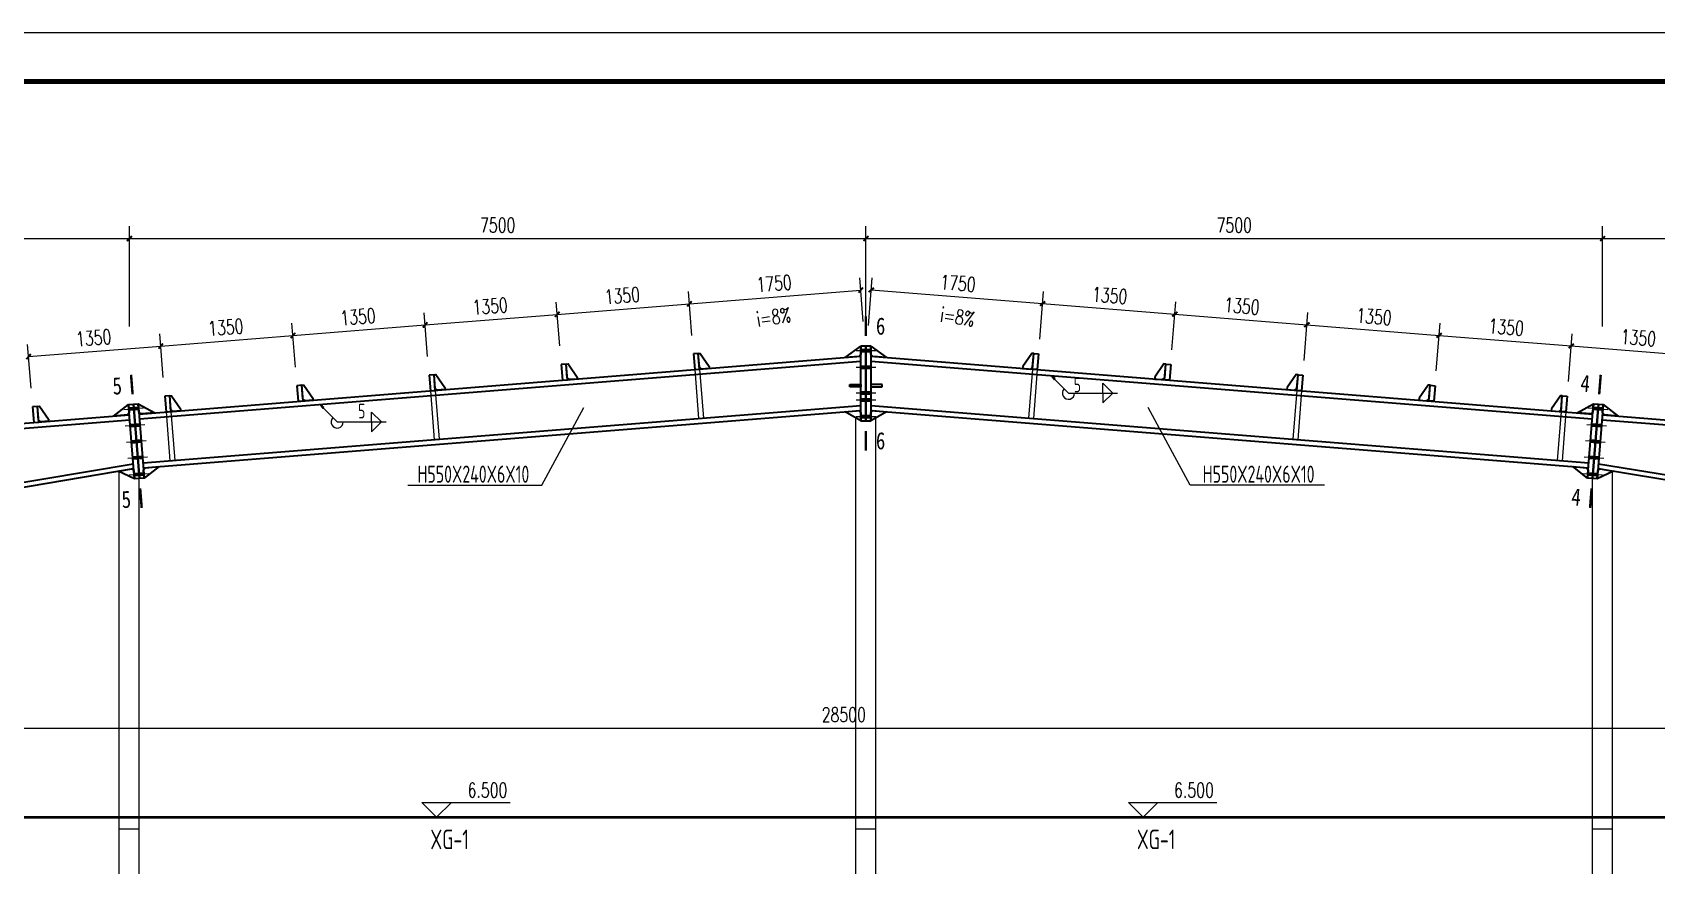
# Model space of a CAD drawing. Extents: x 14475413 to 15955882, y -732572 to -282951.
# Drawn here: x 15643812 to 15676885, y -553368 to -536394 of the extents above; entities that cross this region are included whole.
import ezdxf
from ezdxf.enums import TextEntityAlignment as Align

# ---------------------------------------------------------------- set-up
doc = ezdxf.new("R2010")
doc.units = 0
doc.header["$LTSCALE"] = 1000
doc.header["$MEASUREMENT"] = 0
doc.linetypes.add('DOTE', pattern=[2.42, 2, -0.2, 0.02, -0.2])
for name, color, linetype, lineweight in [('10', 7, 'Continuous', 35), ('114', 2, 'Continuous', 18), ('12', 2, 'Continuous', 35), ('14', 2, 'Continuous', 35), ('焊缝标注', 9, 'Continuous', 18)]:
    doc.layers.add(name, color=color, linetype=linetype, lineweight=lineweight)
for name, color, linetype in [('11', 3, 'Continuous'), ('3T_WOOD', 21, 'Continuous'), ('BALCONY', 6, 'Continuous'), ('DIM_SYMB', 3, 'Continuous'), ('FRAMING', 2, 'Continuous'), ('PUB_DIM', 3, 'Continuous'), ('PUB_TEXT', 7, 'Continuous'), ('TK', 4, 'Continuous')]:
    doc.layers.add(name, color=color, linetype=linetype)
doc.styles.add('_TCH_DIM', font='SIMPLEX', dxfattribs={"bigfont": 'GBCBIG'})
doc.styles.add('_TCH_DIM_T3', font='SIMPLEX', dxfattribs={"width": 0.705882, "bigfont": 'GBCBIG'})
doc.styles.add('FromPkpm', font='Pkpmeng', dxfattribs={"width": 0.7, "bigfont": 'hztxt'})
doc.styles.add('TSSD_Dimension', font='Tssdeng.shx', dxfattribs={"width": 0.7, "bigfont": 'hztxt.shx'})
doc.styles.add('TSSD_REIN', font='tssdeng.shx', dxfattribs={"width": 0.7, "bigfont": 'tssdchn.shx'})
doc.styles.add('图框字体', font='', dxfattribs={"width": 0.8})
doc.styles.get('图框字体').set_extended_font_data('NSimSun')
doc.dimstyles.new('_TCH_ARCH&&100', dxfattribs={"dimtxt": 297.5, "dimasz": 100, "dimexe": 250, "dimexo": 300, "dimgap": 126.25, "dimtad": 1, "dimdec": 0, "dimzin": 0, "dimdsep": 46, "dimtxsty": '_TCH_DIM_T3', "dimblk": 'ARCHTICK', "dimcen": 0.09, "dimclrt": 7, "dimazin": 2, "dimtfac": 1, "dimtdec": 0, "dimtix": 1, "dimtmove": 2, "dimatfit": 3, "dimfxl": 0, "dimtolj": 1, "dimtzin": 0, "dimarcsym": 0})

# ---------------------------------------------------------------- blocks, each defined once
blk = doc.blocks.new('GeYuanFrame_70858531', base_point=(20.09, 4.53))
at = {"layer": 'TK'}
blk.add_lwpolyline([(20.09, 4.53), (20.09, 598.53), (1491.09, 598.53), (1491.09, 4.53)], close=True, dxfattribs=at)
at = {"layer": 'TK', "const_width": 1}
blk.add_lwpolyline([(45.09, 588.53), (1481.09, 588.53), (1481.09, 14.53), (45.09, 14.53)], close=True, dxfattribs=at)
blk = doc.blocks.new('_ArchTick')
at = {"color": 0, "linetype": 'ByBlock', "const_width": 0.4}
blk.add_lwpolyline([(-0.5, -0.5), (0.5, 0.5)], dxfattribs=at)
blk = doc.blocks.new('*D849')
at = {"layer": 'Defpoints', "color": 0}
for p in [(15688834, -550569), (15631834, -551384), (15688834, -551384)]:
    blk.add_point(p, dxfattribs=at)
at = {"layer": 'PUB_DIM', "color": 0, "lineweight": -2}
for p, q in [((15631834, -551084), (15631834, -550319)), ((15688834, -551084), (15688834, -550319)), ((15631834, -550569), (15688834, -550569))]:
    blk.add_line(p, q, dxfattribs=at)
at = {"layer": 'PUB_DIM', "color": 0, "lineweight": -2, "xscale": 100, "yscale": 100, "zscale": 100, "rotation": 180}
blk.add_blockref('_ArchTick', (15631834, -550569), dxfattribs=at)
at = {"layer": 'PUB_DIM', "color": 0, "lineweight": -2, "xscale": 100, "yscale": 100, "zscale": 100}
blk.add_blockref('_ArchTick', (15688834, -550569), dxfattribs=at)
at = {"layer": 'PUB_DIM', "color": 7, "insert": (15660334, -550294), "char_height": 297.5, "attachment_point": 5, "style": '_TCH_DIM_T3'}
blk.add_mtext('\\A1;28500', dxfattribs=at)
blk = doc.blocks.new('*D886')
at = {"layer": 'Defpoints', "color": 0}
for p in [(15677840, -542996), (15675066, -543805), (15677758, -544020)]:
    blk.add_point(p, dxfattribs=at)
at = {"layer": 'PUB_DIM', "color": 0, "lineweight": -2}
for p, q in [((15675090, -543506), (15675168, -542532)), ((15675148, -542781), (15677840, -542996)), ((15677781, -543721), (15677859, -542747))]:
    blk.add_line(p, q, dxfattribs=at)
at = {"layer": 'PUB_DIM', "color": 0, "lineweight": -2, "xscale": 100, "yscale": 100, "zscale": 100}
for p, rotation in [((15675148, -542781), 175.4222379499624), ((15677840, -542996), 355.4222379499623)]:
    blk.add_blockref('_ArchTick', p, dxfattribs=dict(at, rotation=rotation))
at = {"layer": 'PUB_DIM', "color": 7, "insert": (15676516, -542615), "char_height": 297.5, "attachment_point": 5, "rotation": 355.4222, "style": '_TCH_DIM_T3'}
blk.add_mtext('\\A1;1350', dxfattribs=at)
blk = doc.blocks.new('*D887')
at = {"layer": 'Defpoints', "color": 0}
for p in [(15675148, -542781), (15672375, -543589), (15675066, -543805)]:
    blk.add_point(p, dxfattribs=at)
at = {"layer": 'PUB_DIM', "color": 0, "lineweight": -2}
for p, q in [((15672399, -543290), (15672477, -542316)), ((15672457, -542565), (15675148, -542781)), ((15675090, -543506), (15675168, -542532))]:
    blk.add_line(p, q, dxfattribs=at)
at = {"layer": 'PUB_DIM', "color": 0, "lineweight": -2, "xscale": 100, "yscale": 100, "zscale": 100}
for p, rotation in [((15672457, -542565), 175.4222379499621), ((15675148, -542781), 355.4222379499621)]:
    blk.add_blockref('_ArchTick', p, dxfattribs=dict(at, rotation=rotation))
at = {"layer": 'PUB_DIM', "color": 7, "insert": (15673824, -542399), "char_height": 297.5, "attachment_point": 5, "rotation": 355.4222, "style": '_TCH_DIM_T3'}
blk.add_mtext('\\A1;1350', dxfattribs=at)
blk = doc.blocks.new('*D888')
at = {"layer": 'Defpoints', "color": 0}
for p in [(15672457, -542565), (15669683, -543374), (15672375, -543589)]:
    blk.add_point(p, dxfattribs=at)
at = {"layer": 'PUB_DIM', "color": 0, "lineweight": -2}
for p, q in [((15669707, -543075), (15669785, -542101)), ((15669765, -542350), (15672457, -542565)), ((15672399, -543290), (15672477, -542316))]:
    blk.add_line(p, q, dxfattribs=at)
at = {"layer": 'PUB_DIM', "color": 0, "lineweight": -2, "xscale": 100, "yscale": 100, "zscale": 100}
for p, rotation in [((15669765, -542350), 175.4222379499596), ((15672457, -542565), 355.4222379499596)]:
    blk.add_blockref('_ArchTick', p, dxfattribs=dict(at, rotation=rotation))
at = {"layer": 'PUB_DIM', "color": 7, "insert": (15671133, -542184), "char_height": 297.5, "attachment_point": 5, "rotation": 355.4222, "style": '_TCH_DIM_T3'}
blk.add_mtext('\\A1;1350', dxfattribs=at)
blk = doc.blocks.new('*D889')
at = {"layer": 'Defpoints', "color": 0}
for p in [(15669765, -542350), (15666992, -543158), (15669683, -543374)]:
    blk.add_point(p, dxfattribs=at)
at = {"layer": 'PUB_DIM', "color": 0, "lineweight": -2}
for p, q in [((15667016, -542859), (15667094, -541885)), ((15667074, -542134), (15669765, -542350)), ((15669707, -543075), (15669785, -542101))]:
    blk.add_line(p, q, dxfattribs=at)
at = {"layer": 'PUB_DIM', "color": 0, "lineweight": -2, "xscale": 100, "yscale": 100, "zscale": 100}
for p, rotation in [((15667074, -542134), 175.4222379499622), ((15669765, -542350), 355.4222379499622)]:
    blk.add_blockref('_ArchTick', p, dxfattribs=dict(at, rotation=rotation))
at = {"layer": 'PUB_DIM', "color": 7, "insert": (15668442, -541968), "char_height": 297.5, "attachment_point": 5, "rotation": 355.4222, "style": '_TCH_DIM_T3'}
blk.add_mtext('\\A1;1350', dxfattribs=at)
blk = doc.blocks.new('*D890')
at = {"layer": 'Defpoints', "color": 0}
for p in [(15667074, -542134), (15664301, -542943), (15666992, -543158)]:
    blk.add_point(p, dxfattribs=at)
at = {"layer": 'PUB_DIM', "color": 0, "lineweight": -2}
for p, q in [((15664325, -542644), (15664403, -541670)), ((15664383, -541919), (15667074, -542134)), ((15667016, -542859), (15667094, -541885))]:
    blk.add_line(p, q, dxfattribs=at)
at = {"layer": 'PUB_DIM', "color": 0, "lineweight": -2, "xscale": 100, "yscale": 100, "zscale": 100}
for p, rotation in [((15664383, -541919), 175.4222379499596), ((15667074, -542134), 355.4222379499596)]:
    blk.add_blockref('_ArchTick', p, dxfattribs=dict(at, rotation=rotation))
at = {"layer": 'PUB_DIM', "color": 7, "insert": (15665750, -541753), "char_height": 297.5, "attachment_point": 5, "rotation": 355.4222, "style": '_TCH_DIM_T3'}
blk.add_mtext('\\A1;1350', dxfattribs=at)
blk = doc.blocks.new('*D891')
at = {"layer": 'Defpoints', "color": 0}
for p in [(15664383, -541919), (15660812, -542664), (15664301, -542943)]:
    blk.add_point(p, dxfattribs=at)
at = {"layer": 'PUB_DIM', "color": 0, "lineweight": -2}
for p, q in [((15660836, -542364), (15660914, -541390)), ((15660894, -541640), (15664383, -541919)), ((15664325, -542644), (15664403, -541670))]:
    blk.add_line(p, q, dxfattribs=at)
at = {"layer": 'PUB_DIM', "color": 0, "lineweight": -2, "xscale": 100, "yscale": 100, "zscale": 100}
for p, rotation in [((15660894, -541640), 175.4222379499618), ((15664383, -541919), 355.4222379499618)]:
    blk.add_blockref('_ArchTick', p, dxfattribs=dict(at, rotation=rotation))
at = {"layer": 'PUB_DIM', "color": 7, "insert": (15662660, -541505), "char_height": 297.5, "attachment_point": 5, "rotation": 355.4222, "style": '_TCH_DIM_T3'}
blk.add_mtext('\\A1;1750', dxfattribs=at)
blk = doc.blocks.new('*D892')
at = {"layer": 'Defpoints', "color": 0}
for p in [(15660679, -541643), (15660754, -542586), (15657265, -542865)]:
    blk.add_point(p, dxfattribs=at)
at = {"layer": 'PUB_DIM', "color": 0, "lineweight": -2}
for p, q in [((15660730, -542286), (15660659, -541394)), ((15657241, -542566), (15657170, -541673)), ((15657190, -541923), (15660679, -541643))]:
    blk.add_line(p, q, dxfattribs=at)
at = {"layer": 'PUB_DIM', "color": 0, "lineweight": -2, "xscale": 100, "yscale": 100, "zscale": 100}
for p, rotation in [((15660679, -541643), 4.57393117541341), ((15657190, -541923), 184.5739311754134)]:
    blk.add_blockref('_ArchTick', p, dxfattribs=dict(at, rotation=rotation))
at = {"layer": 'PUB_DIM', "color": 7, "insert": (15658913, -541509), "char_height": 297.5, "attachment_point": 5, "rotation": 4.5739, "style": '_TCH_DIM_T3'}
blk.add_mtext('\\A1;1750', dxfattribs=at)
blk = doc.blocks.new('*D893')
at = {"layer": 'Defpoints', "color": 0}
for p in [(15657190, -541923), (15657265, -542865), (15654574, -543080)]:
    blk.add_point(p, dxfattribs=at)
at = {"layer": 'PUB_DIM', "color": 0, "lineweight": -2}
for p, q in [((15657241, -542566), (15657170, -541673)), ((15654550, -542781), (15654479, -541889)), ((15654499, -542138), (15657190, -541923))]:
    blk.add_line(p, q, dxfattribs=at)
at = {"layer": 'PUB_DIM', "color": 0, "lineweight": -2, "xscale": 100, "yscale": 100, "zscale": 100}
for p, rotation in [((15654499, -542138), 184.5739311754139), ((15657190, -541923), 4.57393117541388)]:
    blk.add_blockref('_ArchTick', p, dxfattribs=dict(at, rotation=rotation))
at = {"layer": 'PUB_DIM', "color": 7, "insert": (15655822, -541756), "char_height": 297.5, "attachment_point": 5, "rotation": 4.5739, "style": '_TCH_DIM_T3'}
blk.add_mtext('\\A1;1350', dxfattribs=at)
blk = doc.blocks.new('*D894')
at = {"layer": 'Defpoints', "color": 0}
for p in [(15654499, -542138), (15651883, -543295), (15654574, -543080)]:
    blk.add_point(p, dxfattribs=at)
at = {"layer": 'PUB_DIM', "color": 0, "lineweight": -2}
for p, q in [((15654550, -542781), (15654479, -541889)), ((15651859, -542996), (15651787, -542104)), ((15651807, -542353), (15654499, -542138))]:
    blk.add_line(p, q, dxfattribs=at)
at = {"layer": 'PUB_DIM', "color": 0, "lineweight": -2, "xscale": 100, "yscale": 100, "zscale": 100}
for p, rotation in [((15654499, -542138), 4.573931175412659), ((15651807, -542353), 184.5739311754126)]:
    blk.add_blockref('_ArchTick', p, dxfattribs=dict(at, rotation=rotation))
at = {"layer": 'PUB_DIM', "color": 7, "insert": (15653131, -541971), "char_height": 297.5, "attachment_point": 5, "rotation": 4.5739, "style": '_TCH_DIM_T3'}
blk.add_mtext('\\A1;1350', dxfattribs=at)
blk = doc.blocks.new('*D895')
at = {"layer": 'Defpoints', "color": 0}
for p in [(15651807, -542353), (15651883, -543295), (15649191, -543511)]:
    blk.add_point(p, dxfattribs=at)
at = {"layer": 'PUB_DIM', "color": 0, "lineweight": -2}
for p, q in [((15649167, -543212), (15649096, -542319)), ((15649116, -542568), (15651807, -542353)), ((15651859, -542996), (15651787, -542104))]:
    blk.add_line(p, q, dxfattribs=at)
at = {"layer": 'PUB_DIM', "color": 0, "lineweight": -2, "xscale": 100, "yscale": 100, "zscale": 100}
for p, rotation in [((15651807, -542353), 4.573931175413066), ((15649116, -542568), 184.573931175413)]:
    blk.add_blockref('_ArchTick', p, dxfattribs=dict(at, rotation=rotation))
at = {"layer": 'PUB_DIM', "color": 7, "insert": (15650440, -542187), "char_height": 297.5, "attachment_point": 5, "rotation": 4.5739, "style": '_TCH_DIM_T3'}
blk.add_mtext('\\A1;1350', dxfattribs=at)
blk = doc.blocks.new('*D896')
at = {"layer": 'Defpoints', "color": 0}
for p in [(15649116, -542568), (15649191, -543511), (15646500, -543726)]:
    blk.add_point(p, dxfattribs=at)
at = {"layer": 'PUB_DIM', "color": 0, "lineweight": -2}
for p, q in [((15649167, -543212), (15649096, -542319)), ((15646476, -543427), (15646405, -542535)), ((15646424, -542784), (15649116, -542568))]:
    blk.add_line(p, q, dxfattribs=at)
at = {"layer": 'PUB_DIM', "color": 0, "lineweight": -2, "xscale": 100, "yscale": 100, "zscale": 100}
for p, rotation in [((15646424, -542784), 184.5739311754134), ((15649116, -542568), 4.573931175413422)]:
    blk.add_blockref('_ArchTick', p, dxfattribs=dict(at, rotation=rotation))
at = {"layer": 'PUB_DIM', "color": 7, "insert": (15647748, -542402), "char_height": 297.5, "attachment_point": 5, "rotation": 4.5739, "style": '_TCH_DIM_T3'}
blk.add_mtext('\\A1;1350', dxfattribs=at)
blk = doc.blocks.new('*D897')
at = {"layer": 'Defpoints', "color": 0}
for p in [(15646424, -542784), (15643808, -543941), (15646500, -543726)]:
    blk.add_point(p, dxfattribs=at)
at = {"layer": 'PUB_DIM', "color": 0, "lineweight": -2}
for p, q in [((15646476, -543427), (15646405, -542535)), ((15643784, -543642), (15643713, -542750)), ((15643733, -542999), (15646424, -542784))]:
    blk.add_line(p, q, dxfattribs=at)
at = {"layer": 'PUB_DIM', "color": 0, "lineweight": -2, "xscale": 100, "yscale": 100, "zscale": 100}
for p, rotation in [((15646424, -542784), 4.57393117541514), ((15643733, -542999), 184.5739311754152)]:
    blk.add_blockref('_ArchTick', p, dxfattribs=dict(at, rotation=rotation))
at = {"layer": 'PUB_DIM', "color": 7, "insert": (15645057, -542617), "char_height": 297.5, "attachment_point": 5, "rotation": 4.5739, "style": '_TCH_DIM_T3'}
blk.add_mtext('\\A1;1350', dxfattribs=at)
blk = doc.blocks.new('*D904')
at = {"layer": 'Defpoints', "color": 0}
for p in [(15690786, -540593), (15675786, -542684), (15690786, -542684)]:
    blk.add_point(p, dxfattribs=at)
at = {"layer": 'PUB_DIM', "color": 0, "lineweight": -2}
for p, q in [((15675786, -542384), (15675786, -540343)), ((15690786, -542384), (15690786, -540343)), ((15675786, -540593), (15690786, -540593))]:
    blk.add_line(p, q, dxfattribs=at)
at = {"layer": 'PUB_DIM', "color": 0, "lineweight": -2, "xscale": 100, "yscale": 100, "zscale": 100, "rotation": 180}
blk.add_blockref('_ArchTick', (15675786, -540593), dxfattribs=at)
at = {"layer": 'PUB_DIM', "color": 0, "lineweight": -2, "xscale": 100, "yscale": 100, "zscale": 100}
blk.add_blockref('_ArchTick', (15690786, -540593), dxfattribs=at)
at = {"layer": 'PUB_DIM', "color": 7, "insert": (15683286, -540318), "char_height": 297.5, "attachment_point": 5, "style": '_TCH_DIM_T3'}
blk.add_mtext('\\A1;7500', dxfattribs=at)
blk = doc.blocks.new('*D905')
at = {"layer": 'Defpoints', "color": 0}
for p in [(15675786, -540593), (15660786, -542684), (15675786, -542684)]:
    blk.add_point(p, dxfattribs=at)
at = {"layer": 'PUB_DIM', "color": 0, "lineweight": -2}
for p, q in [((15660786, -542384), (15660786, -540343)), ((15675786, -542384), (15675786, -540343)), ((15660786, -540593), (15675786, -540593))]:
    blk.add_line(p, q, dxfattribs=at)
at = {"layer": 'PUB_DIM', "color": 0, "lineweight": -2, "xscale": 100, "yscale": 100, "zscale": 100, "rotation": 180}
blk.add_blockref('_ArchTick', (15660786, -540593), dxfattribs=at)
at = {"layer": 'PUB_DIM', "color": 0, "lineweight": -2, "xscale": 100, "yscale": 100, "zscale": 100}
blk.add_blockref('_ArchTick', (15675786, -540593), dxfattribs=at)
at = {"layer": 'PUB_DIM', "color": 7, "insert": (15668286, -540318), "char_height": 297.5, "attachment_point": 5, "style": '_TCH_DIM_T3'}
blk.add_mtext('\\A1;7500', dxfattribs=at)
blk = doc.blocks.new('*D906')
at = {"layer": 'Defpoints', "color": 0}
for p in [(15660786, -540593), (15645786, -542684), (15660786, -542684)]:
    blk.add_point(p, dxfattribs=at)
at = {"layer": 'PUB_DIM', "color": 0, "lineweight": -2}
for p, q in [((15645786, -542384), (15645786, -540343)), ((15660786, -542384), (15660786, -540343)), ((15645786, -540593), (15660786, -540593))]:
    blk.add_line(p, q, dxfattribs=at)
at = {"layer": 'PUB_DIM', "color": 0, "lineweight": -2, "xscale": 100, "yscale": 100, "zscale": 100, "rotation": 180}
blk.add_blockref('_ArchTick', (15645786, -540593), dxfattribs=at)
at = {"layer": 'PUB_DIM', "color": 0, "lineweight": -2, "xscale": 100, "yscale": 100, "zscale": 100}
blk.add_blockref('_ArchTick', (15660786, -540593), dxfattribs=at)
at = {"layer": 'PUB_DIM', "color": 7, "insert": (15653286, -540318), "char_height": 297.5, "attachment_point": 5, "style": '_TCH_DIM_T3'}
blk.add_mtext('\\A1;7500', dxfattribs=at)
blk = doc.blocks.new('*D907')
at = {"layer": 'Defpoints', "color": 0}
for p in [(15645786, -540593), (15630786, -542684), (15645786, -542684)]:
    blk.add_point(p, dxfattribs=at)
at = {"layer": 'PUB_DIM', "color": 0, "lineweight": -2}
for p, q in [((15630786, -542384), (15630786, -540343)), ((15645786, -542384), (15645786, -540343)), ((15630786, -540593), (15645786, -540593))]:
    blk.add_line(p, q, dxfattribs=at)
at = {"layer": 'PUB_DIM', "color": 0, "lineweight": -2, "xscale": 100, "yscale": 100, "zscale": 100, "rotation": 180}
blk.add_blockref('_ArchTick', (15630786, -540593), dxfattribs=at)
at = {"layer": 'PUB_DIM', "color": 0, "lineweight": -2, "xscale": 100, "yscale": 100, "zscale": 100}
blk.add_blockref('_ArchTick', (15645786, -540593), dxfattribs=at)
at = {"layer": 'PUB_DIM', "color": 7, "insert": (15638286, -540318), "char_height": 297.5, "attachment_point": 5, "style": '_TCH_DIM_T3'}
blk.add_mtext('\\A1;7500', dxfattribs=at)

msp = doc.modelspace()

# ---------------------------------------------------------------- hatches: boundary and pattern name
at = {"layer": '焊缝标注'}
for points in [[(15664557, -543386.6), (15664616.8, -543468.1), (15664638.1, -543447)], [(15649664.3, -543974.3), (15649724.2, -544055.8), (15649745.4, -544034.7)]]:
    msp.add_hatch(color=256, dxfattribs=at).paths.add_polyline_path(points)

# ---------------------------------------------------------------- linework, layer by layer
at = {"color": 3, "lineweight": 35, "ltscale": 100}
for p, q in [((15645983.2, -544168.5), (15660683.8, -542992.5)), ((15660883.8, -542992.5), (15675584.4, -544168.5)), ((15645991.1, -544268.2), (15660683.8, -543092.8)), ((15660883.8, -543092.8), (15675576.4, -544268.2)), ((15646062.9, -545165.3), (15660683.8, -543995.6)), ((15660883.8, -543995.7), (15675504.7, -545165.3)), ((15630783.8, -545384.5), (15645783.8, -544184.5)), ((15630783.8, -545484.8), (15645791.8, -544284.1)), ((15646070.9, -545265), (15660683.8, -544096)), ((15660883.8, -544096), (15675496.7, -545265)), ((15675775.8, -544284.1), (15689283.8, -545364.8)), ((15675783.8, -544184.5), (15689283.8, -545264.5)), ((15631523.8, -547583.5), (15645863.5, -545180.9)), ((15631523.8, -547684.9), (15645871.5, -545281)), ((15675696.1, -545281), (15689283.8, -547519.5)), ((15675704.1, -545180.9), (15689283.8, -547418.2))]:
    msp.add_line(p, q, dxfattribs=at)
at = {"layer": '10', "lineweight": 35, "ltscale": 100, "const_width": 50}
for points in [[(15660783.8, -542176), (15660783.8, -542576)], [(15645818.9, -543369.1), (15645850.8, -543767.8)], [(15675748.7, -543369.1), (15675716.8, -543767.8)], [(15660783.8, -544912.4), (15660783.8, -544512.4)], [(15646035.8, -546080.4), (15646003.9, -545681.7)], [(15675531.8, -546080.4), (15675563.7, -545681.7)]]:
    msp.add_lwpolyline(points, dxfattribs=at)
at = {"layer": '11'}
for p, q in [((15660580.1, -565284.5), (15660580.1, -544246)), ((15660980.1, -544250.3), (15660980.1, -565284.5)), ((15645580.1, -565284.5), (15645580.1, -545329.8)), ((15675980.1, -545348), (15675980.1, -565284.5)), ((15645980.1, -545482.9), (15645980.1, -565284.5)), ((15675580.1, -565284.5), (15675580.1, -545482.3))]:
    msp.add_line(p, q, dxfattribs=at)
at = {"layer": '114', "lineweight": 18, "ltscale": 100}
for p, q in [((15660583.8, -542872.5), (15660983.8, -542872.5)), ((15660583.8, -543212.8), (15660983.8, -543212.8)), ((15645674.5, -544072.8), (15646073.3, -544040.9)), ((15660583.8, -543735.6), (15660983.8, -543735.6)), ((15660583.8, -543875.6), (15660983.8, -543875.6)), ((15675494.3, -544040.9), (15675893, -544072.8)), ((15645701.7, -544411.7), (15646100.4, -544379.8)), ((15660583.8, -544216), (15660983.8, -544216)), ((15675467.2, -544379.8), (15675865.9, -544411.7)), ((15645728, -544740.7), (15646126.7, -544708.8)), ((15675440.9, -544708.8), (15675839.6, -544740.7)), ((15645754.3, -545069.3), (15646153, -545037.4)), ((15675414.6, -545037.7), (15675813.3, -545069.6)), ((15645781.4, -545408.5), (15646180.1, -545376.6)), ((15675387.4, -545376.7), (15675786.2, -545408.5))]:
    msp.add_line(p, q, dxfattribs=at)
at = {"layer": '114', "color": 1, "lineweight": 70, "ltscale": 100}
for p, q in [((15660683.8, -542872.5), (15660883.8, -542872.5)), ((15660683.8, -543212.8), (15660883.8, -543212.8)), ((15645774.2, -544064.8), (15645973.6, -544048.9)), ((15660683.8, -543735.6), (15660883.8, -543735.6)), ((15660683.8, -543875.6), (15660883.8, -543875.6)), ((15675594, -544048.9), (15675793.4, -544064.8)), ((15660683.8, -544216), (15660883.8, -544216)), ((15645801.3, -544403.7), (15646000.7, -544387.8)), ((15675566.9, -544387.8), (15675766.2, -544403.7)), ((15645827.7, -544732.7), (15646027, -544716.8)), ((15675540.6, -544716.7), (15675739.9, -544732.7)), ((15645853.9, -545061.3), (15646053.3, -545045.3)), ((15675514.3, -545045.7), (15675713.6, -545061.6)), ((15645881.1, -545400.6), (15646080.5, -545384.6)), ((15675487.1, -545384.6), (15675686.5, -545400.6))]:
    msp.add_line(p, q, dxfattribs=at)
at = {"layer": '12', "lineweight": 35, "ltscale": 100}
for p, q in [((15657371.5, -542936.4), (15657271.8, -542944.4)), ((15657271.8, -542944.4), (15657297.3, -543263.4)), ((15657397, -543255.4), (15657371.5, -542936.4)), ((15664175.3, -543255.4), (15664200.9, -542936.4)), ((15664200.9, -542936.4), (15664300.5, -542944.4)), ((15664300.5, -542944.4), (15664275, -543263.4)), ((15651988.7, -543367), (15651889, -543375)), ((15651889, -543375), (15651914.5, -543694)), ((15652014.2, -543686), (15651988.7, -543367)), ((15654680.1, -543151.7), (15654580.4, -543159.7)), ((15654580.4, -543159.7), (15654605.9, -543478.7)), ((15654705.6, -543470.7), (15654680.1, -543151.7)), ((15657297.3, -543263.4), (15657397, -543255.4)), ((15664275, -543263.4), (15664175.3, -543255.4)), ((15666866.7, -543470.7), (15666892.3, -543151.7)), ((15666892.3, -543151.7), (15666991.9, -543159.7)), ((15666991.9, -543159.7), (15666966.4, -543478.7)), ((15669558.1, -543686), (15669583.7, -543367)), ((15669583.7, -543367), (15669683.3, -543375)), ((15669683.3, -543375), (15669657.8, -543694)), ((15649297.3, -543582.4), (15649197.6, -543590.3)), ((15649197.6, -543590.3), (15649223.1, -543909.3)), ((15649322.8, -543901.3), (15649297.3, -543582.4)), ((15651914.5, -543694), (15652014.2, -543686)), ((15654605.9, -543478.7), (15654705.6, -543470.7)), ((15666966.4, -543478.7), (15666866.7, -543470.7)), ((15669657.8, -543694), (15669558.1, -543686)), ((15672249.5, -543901.3), (15672275.1, -543582.4)), ((15672275.1, -543582.4), (15672374.7, -543590.3)), ((15672374.7, -543590.3), (15672349.2, -543909.3)), ((15643914.5, -544013), (15643814.8, -544020.9)), ((15643814.8, -544020.9), (15643840.3, -544339.9)), ((15643940, -544332), (15643914.5, -544013)), ((15646605.9, -543797.7), (15646506.2, -543805.6)), ((15646506.2, -543805.6), (15646531.7, -544124.6)), ((15646631.4, -544116.6), (15646605.9, -543797.7)), ((15649223.1, -543909.3), (15649322.8, -543901.3)), ((15672349.2, -543909.3), (15672249.5, -543901.3)), ((15674941, -544116.6), (15674966.5, -543797.7)), ((15674966.5, -543797.7), (15675066.2, -543805.6)), ((15675066.2, -543805.6), (15675040.6, -544124.6)), ((15643840.3, -544339.9), (15643940, -544332)), ((15646531.7, -544124.6), (15646631.4, -544116.6)), ((15675040.6, -544124.6), (15674941, -544116.6))]:
    msp.add_line(p, q, dxfattribs=at)
for points in [[(15657593.2, -543199.6), (15657596.4, -543239.5), (15657436.9, -543252.2), (15657393.8, -543215.5), (15657371.5, -542936.4), (15657411.4, -542933.2)], [(15663979.2, -543199.6), (15663976, -543239.5), (15664135.5, -543252.2), (15664178.5, -543215.5), (15664200.9, -542936.4), (15664161, -542933.2)], [(15652210.4, -543630.2), (15652213.6, -543670.1), (15652054.1, -543682.8), (15652011, -543646.1), (15651988.7, -543367), (15652028.6, -543363.9)], [(15654901.8, -543414.9), (15654905, -543454.8), (15654745.5, -543467.5), (15654702.4, -543430.8), (15654680.1, -543151.7), (15654720, -543148.5)], [(15666670.6, -543414.9), (15666667.4, -543454.8), (15666826.9, -543467.5), (15666869.9, -543430.8), (15666892.3, -543151.7), (15666852.4, -543148.5)], [(15669362, -543630.2), (15669358.8, -543670.1), (15669518.3, -543682.8), (15669561.3, -543646.1), (15669583.7, -543367), (15669543.8, -543363.8)], [(15649519, -543845.5), (15649522.2, -543885.4), (15649362.7, -543898.1), (15649319.6, -543861.5), (15649297.3, -543582.4), (15649337.1, -543579.2)], [(15672053.4, -543845.5), (15672050.2, -543885.4), (15672209.7, -543898.1), (15672252.7, -543861.5), (15672275.1, -543582.4), (15672235.2, -543579.2)], [(15644136.2, -544276.1), (15644139.3, -544316), (15643979.9, -544328.8), (15643936.8, -544292.1), (15643914.5, -544013), (15643954.3, -544009.8)], [(15646827.6, -544060.8), (15646830.8, -544100.7), (15646671.3, -544113.5), (15646628.2, -544076.8), (15646605.9, -543797.7), (15646645.7, -543794.5)], [(15674744.8, -544060.8), (15674741.6, -544100.7), (15674901.1, -544113.5), (15674944.2, -544076.8), (15674966.5, -543797.7), (15674926.6, -543794.5)]]:
    msp.add_lwpolyline(points, close=True, dxfattribs=at)
at = {"layer": '14', "lineweight": 35, "ltscale": 100}
for p, q in [((15660364.8, -543018), (15660683.8, -542782.5)), ((15660643.9, -542995.6), (15660364.8, -543018)), ((15660683.8, -542952.5), (15660643.9, -542995.6)), ((15660683.8, -544312.4), (15660683.8, -542776)), ((15660683.8, -542776), (15660783.8, -542776)), ((15660683.8, -542782.5), (15660683.8, -542952.5)), ((15660783.8, -544312.4), (15660783.8, -542776)), ((15660783.8, -542776), (15660883.8, -542776)), ((15660783.8, -542776), (15660783.8, -544312.4)), ((15660883.8, -542776), (15660883.8, -544312.4)), ((15660883.8, -542952.5), (15660883.8, -542782.5)), ((15660883.8, -542782.5), (15661202.8, -543018)), ((15660923.7, -542995.6), (15660883.8, -542952.5)), ((15661202.8, -543018), (15660923.7, -542995.6)), ((15660453.8, -543615.6), (15660453.8, -543565.6)), ((15660453.8, -543565.6), (15660683.8, -543565.6)), ((15660683.8, -543615.6), (15660453.8, -543615.6)), ((15660683.8, -543565.6), (15660683.8, -543615.6)), ((15661113.8, -543565.6), (15660883.8, -543565.6)), ((15660883.8, -543565.6), (15660883.8, -543615.6)), ((15660883.8, -543615.6), (15661113.8, -543615.6)), ((15661113.8, -543615.6), (15661113.8, -543565.6)), ((15645464.8, -544210), (15645767, -543975.1)), ((15645767, -543975.1), (15645866.7, -543967.2)), ((15645888.3, -545490.3), (15645767, -543975.1)), ((15645767, -543975.1), (15645780.6, -544144.6)), ((15645866.7, -543967.2), (15645966.4, -543959.2)), ((15645866.7, -543967.2), (15645988, -545482.3)), ((15645988, -545482.3), (15645866.7, -543967.2)), ((15645966.4, -543959.2), (15646087.6, -545474.3)), ((15645980, -544128.6), (15645966.4, -543959.2)), ((15645966.4, -543959.2), (15646302.1, -544143)), ((15675265.4, -544143), (15675601.2, -543959.2)), ((15675480, -545474.3), (15675601.2, -543959.2)), ((15675700.8, -543967.2), (15675579.7, -545482.3)), ((15675579.7, -545482.3), (15675700.8, -543967.2)), ((15675601.2, -543959.2), (15675587.6, -544128.6)), ((15675601.2, -543959.2), (15675700.8, -543967.2)), ((15675800.5, -543975.1), (15675679.3, -545490.3)), ((15675700.8, -543967.2), (15675800.5, -543975.1)), ((15675787, -544144.6), (15675800.5, -543975.1)), ((15675800.5, -543975.1), (15676102.8, -544210)), ((15645743.9, -544187.6), (15645464.8, -544210)), ((15645780.6, -544144.6), (15645743.9, -544187.6)), ((15646023, -544165.3), (15645980, -544128.6)), ((15646302.1, -544143), (15646023, -544165.3)), ((15660364.8, -544121.5), (15660643.9, -544099.2)), ((15660683.8, -544306), (15660364.8, -544121.5)), ((15660643.9, -544099.2), (15660683.8, -544136)), ((15660683.8, -544136), (15660683.8, -544306)), ((15660783.8, -544312.4), (15660683.8, -544312.4)), ((15660883.8, -544312.4), (15660783.8, -544312.4)), ((15660883.8, -544136), (15660923.7, -544099.2)), ((15661202.8, -544121.5), (15660883.8, -544306)), ((15660883.8, -544306), (15660883.8, -544136)), ((15660923.7, -544099.2), (15661202.8, -544121.5)), ((15675544.5, -544165.3), (15675265.4, -544143)), ((15675587.6, -544128.6), (15675544.5, -544165.3)), ((15675823.7, -544187.6), (15675787, -544144.6)), ((15676102.8, -544210), (15675823.7, -544187.6)), ((15645555.9, -545333.8), (15645832.1, -545287.6)), ((15645888.3, -545490.3), (15645555.9, -545333.8)), ((15645832.1, -545287.6), (15645874.7, -545320.8)), ((15645874.7, -545320.8), (15645888.3, -545490.3)), ((15646074.1, -545304.9), (15646110.7, -545261.8)), ((15646087.6, -545474.3), (15646074.1, -545304.9)), ((15646389.9, -545239.5), (15646087.6, -545474.3)), ((15646110.7, -545261.8), (15646389.9, -545239.5)), ((15675480, -545474.3), (15675177.7, -545239.5)), ((15675177.7, -545239.5), (15675456.8, -545261.8)), ((15675456.8, -545261.8), (15675493.5, -545304.9)), ((15675493.5, -545304.9), (15675480, -545474.3)), ((15675679.3, -545490.3), (15675692.9, -545320.8)), ((15676011.8, -545333), (15675679.3, -545490.3)), ((15675692.9, -545320.8), (15675735.5, -545287.5)), ((15675735.5, -545287.5), (15676011.8, -545333)), ((15645988, -545482.3), (15645888.3, -545490.3)), ((15646087.6, -545474.3), (15645988, -545482.3)), ((15675579.7, -545482.3), (15675480, -545474.3)), ((15675679.3, -545490.3), (15675579.7, -545482.3))]:
    msp.add_line(p, q, dxfattribs=at)
at = {"layer": '3T_WOOD', "ltscale": 0.5}
for p, q in [((15657297.3, -543263.4), (15657377.1, -544260.6)), ((15657397, -543255.4), (15657476.8, -544252.6)), ((15651914.5, -543694), (15651994.3, -544691.2)), ((15652014.2, -543686), (15652094, -544683.2)), ((15646531.7, -544124.6), (15646611.5, -545121.8)), ((15646631.4, -544116.6), (15646711.2, -545113.8)), ((15645580.1, -552384.6), (15645980.1, -552384.6)), ((15645580.1, -552618.3), (15645980.1, -552618.3)), ((15660580.1, -552384.6), (15660980.1, -552384.6)), ((15660580.1, -552618.3), (15660980.1, -552618.3)), ((15675580.1, -552384.6), (15675980.1, -552384.6)), ((15675580.1, -552618.3), (15675980.1, -552618.3))]:
    msp.add_line(p, q, dxfattribs=at)
for points in [[(15664175.3, -543255.4), (15664095.6, -544252.2)], [(15664275, -543263.4), (15664195.3, -544260.2)], [(15669558.1, -543686), (15669478.4, -544682.8)], [(15669657.8, -543694), (15669578.1, -544690.8)], [(15674941, -544116.2), (15674861.2, -545113.5)], [(15675040.7, -544124.2), (15674960.9, -545121.4)]]:
    msp.add_lwpolyline(points, dxfattribs=at)
at = {"layer": 'BALCONY'}
for p, q in [((15651452.4, -545620.9), (15654181.7, -545620.9)), ((15670119.9, -545620.9), (15667390.6, -545620.9))]:
    msp.add_line(p, q, dxfattribs=at)
for points in [[(15651452.4, -545620.9), (15654181.7, -545620.9), (15655041, -544032.2)], [(15670119.9, -545620.9), (15667390.6, -545620.9), (15666531.3, -544032.2)]]:
    msp.add_lwpolyline(points, dxfattribs=at)
at = {"layer": 'DIM_SYMB'}
for points in [[(15660079.9, -542327.7, 0, 0, 0), (15658134.2, -542614, 80, 0, 0), (15657837.4, -542657.7, 0, 0, 0)], [(15661492.5, -542327.7, 0, 0, 0), (15663438.2, -542614, 80, 0, 0), (15663735, -542657.7, 0, 0, 0)]]:
    msp.add_lwpolyline(points, format="xyseb", dxfattribs=at)
at = {"layer": 'FRAMING', "linetype": 'DOTE', "const_width": 50}
msp.add_lwpolyline([(15571495.8, -552384.6), (15689918.6, -552384.6)], dxfattribs=at)
at = {"layer": 'PUB_DIM'}
for p, q in [((15652042.4, -552384.6), (15651742.4, -552084.6)), ((15651742.4, -552084.6), (15653542.4, -552084.6)), ((15652042.4, -552384.6), (15652342.4, -552084.6)), ((15666430.2, -552384.6), (15666130.2, -552084.6)), ((15666130.2, -552084.6), (15667930.2, -552084.6)), ((15666430.2, -552384.6), (15666730.2, -552084.6)), ((15651034.9, -552384.6), (15652342.4, -552384.6)), ((15665422.7, -552384.6), (15666730.2, -552384.6))]:
    msp.add_line(p, q, dxfattribs=at)
at = {"layer": '焊缝标注', "lineweight": 18, "ltscale": 100}
for p, q in [((15664557, -543386.6), (15664909.5, -543741.2)), ((15665609.5, -543541.2), (15665809.5, -543741.2)), ((15665609.5, -543741.2), (15665609.5, -543541.2)), ((15649664.3, -543974.3), (15650016.9, -544328.9)), ((15664909.5, -543741.2), (15665909.5, -543741.2)), ((15665609.5, -543941.2), (15665809.5, -543741.2)), ((15665609.5, -543741.2), (15665609.5, -543941.2)), ((15650016.9, -544328.9), (15651016.9, -544328.9)), ((15650716.9, -544128.9), (15650916.9, -544328.9)), ((15650716.9, -544328.9), (15650716.9, -544128.9)), ((15650716.9, -544528.9), (15650916.9, -544328.9)), ((15650716.9, -544328.9), (15650716.9, -544528.9))]:
    msp.add_line(p, q, dxfattribs=at)
at = {"layer": '焊缝标注', "linetype": 'Continuous'}
for points in [[(15664557, -543386.6), (15664616.8, -543468.1), (15664638.1, -543447)], [(15649664.3, -543974.3), (15649724.2, -544055.8), (15649745.4, -544034.7)]]:
    msp.add_lwpolyline(points, close=True, dxfattribs=at)
at = {"layer": '焊缝标注', "lineweight": 18, "ltscale": 100}
for centre in [(15664909.5, -543741.2), (15650016.9, -544328.9)]:
    msp.add_arc(centre, 125, 134.8405, 0, dxfattribs=at)

# ---------------------------------------------------------------- block references
at = {"layer": '3T_WOOD', "xscale": 100, "yscale": 100, "zscale": 100}
msp.add_blockref('GeYuanFrame_70858531', (15559744.5, -595793.7), dxfattribs=at)

# ---------------------------------------------------------------- texts
at = {"layer": '10', "lineweight": 25, "style": '图框字体', "width": 0.8}
for p in [(15661083.8, -542376), (15661083.8, -544712.4)]:
    msp.add_text('6', height=350, dxfattribs=at).set_placement(p, align=Align.MIDDLE_CENTER)
for s, rotation, p in [('4', -4.57312, (15675433.7, -543544.5)), ('5', 4.57446, (15645535.8, -543592.3)), ('4', -4.57312, (15675248.7, -545857.1)), ('5', 4.57446, (15645720.8, -545905))]:
    msp.add_text(s, height=350, rotation=rotation, dxfattribs=at).set_placement(p, align=Align.MIDDLE_CENTER)
at = {"layer": 'BALCONY', "style": 'TSSD_Dimension', "width": 0.7}
for p in [(15652790.5, -545392.9), (15668781.9, -545392.9)]:
    msp.add_text('H550X240X6X10', height=350, dxfattribs=at).set_placement(p, align=Align.MIDDLE)
at = {"layer": 'BALCONY', "style": 'TSSD_REIN', "width": 0.7}
for p in [(15651914.6, -553035, 2180), (15666302.5, -553035, 2180)]:
    msp.add_text('XG-1', height=400, dxfattribs=at).set_placement(p)
at = {"layer": 'PUB_TEXT', "style": '_TCH_DIM', "width": 0.705882}
for rotation, p in [(8.37198, (15658579.5, -542389.3)), (351.62802, (15662280.6, -542284.4))]:
    msp.add_text('i=8%', height=297.5, rotation=rotation, dxfattribs=at).set_placement(p)
for p in [(15652672.4, -551979.6), (15667060.2, -551979.6)]:
    msp.add_text('6.500', height=297.5, dxfattribs=at).set_placement(p)
at = {"layer": '焊缝标注', "lineweight": 25, "style": 'FromPkpm', "width": 0.7}
for p in [(15665091.5, -543726), (15650516.9, -544258.9)]:
    msp.add_text('5', height=300, dxfattribs=at).set_placement(p, align=Align.CENTER)

# ---------------------------------------------------------------- dimensions: what is measured, and where the dimension line sits
at = {"layer": 'PUB_DIM'}
for p1, p2, distance, text, picture, middle in [((15630786.2, -542684.3), (15645786.2, -542684.3), 2090.9, '7500', '*D907', (15638286.2, -540318.4)), ((15645786.2, -542684.3), (15660786.2, -542684.3), 2090.9, '7500', '*D906', (15653286.2, -540318.4)), ((15660786.2, -542684.3), (15675786.2, -542684.3), 2090.9, '7500', '*D905', (15668286.2, -540318.4)), ((15675786.2, -542684.3), (15690786.2, -542684.3), 2090.9, '7500', '*D904', (15683286.2, -540318.4)), ((15657265.4, -542864.6), (15660754.3, -542585.5), 945.1, '1750', '*D892', (15658912.5, -541508.8)), ((15660811.8, -542663.5), (15664300.6, -542942.9), 1027.2, '1750', '*D891', (15662660.1, -541505.2)), ((15654574, -543080), (15657265.4, -542864.6), 945.1, '1350', '*D893', (15655822.4, -541756)), ((15664300.6, -542942.9), (15666992, -543158.4), 1027.2, '1350', '*D890', (15665750.2, -541752.6)), ((15649191.2, -543510.6), (15651882.6, -543295.3), 945.1, '1350', '*D895', (15650439.6, -542186.7)), ((15651882.6, -543295.3), (15654574, -543080), 945.1, '1350', '*D894', (15653131, -541971.3)), ((15666992, -543158.4), (15669683.4, -543373.8), 1027.2, '1350', '*D889', (15668441.6, -541968.1)), ((15669683.4, -543373.8), (15672374.8, -543589.3), 1027.2, '1350', '*D888', (15671133, -542183.6)), ((15643808.4, -543941.2), (15646499.8, -543725.9), 945.1, '1350', '*D897', (15645056.8, -542617.3)), ((15646499.8, -543725.9), (15649191.2, -543510.6), 945.1, '1350', '*D896', (15647748.2, -542402)), ((15672374.8, -543589.3), (15675066.2, -543804.8), 1027.2, '1350', '*D887', (15673824.4, -542399.1)), ((15675066.2, -543804.8), (15677757.5, -544020.3), 1027.2, '1350', '*D886', (15676515.8, -542614.5)), ((15631833.8, -551384.5), (15688833.8, -551384.5), 815, '28500', '*D849', (15660333.8, -550294.4))]:
    dim = msp.add_aligned_dim(p1=p1, p2=p2, distance=distance, text=text, dimstyle='_TCH_ARCH&&100', dxfattribs=at)
    dim.commit()
    dim.dimension.update_dxf_attribs({"geometry": picture, "text_midpoint": middle})

doc.saveas('drawing.dxf')
